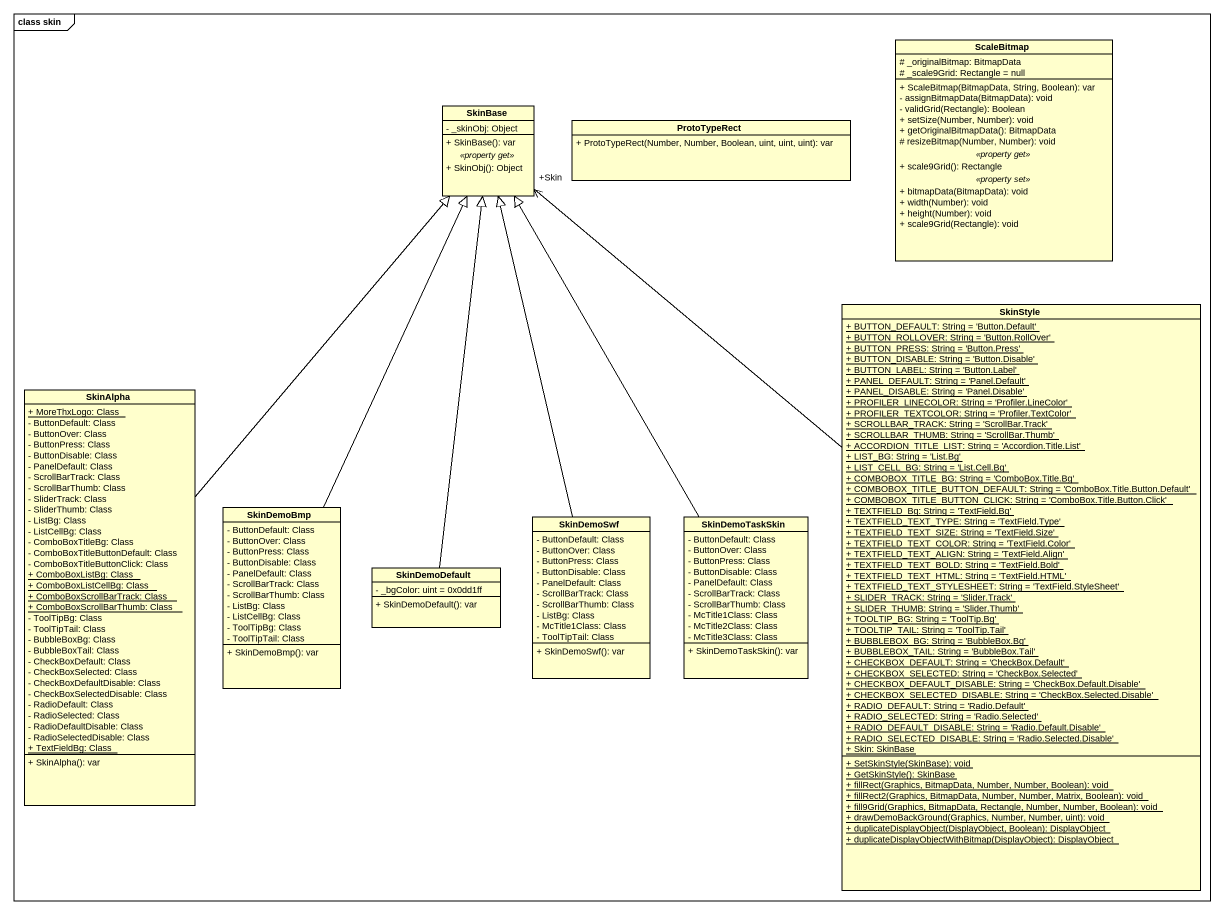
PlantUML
@startuml
mainframe class skin
hide circle
hide empty members
skinparam classAttributeIconSize 0
class ScaleBitmap {
  # _originalBitmap: BitmapData
  # _scale9Grid: Rectangle = null
  --
  + ScaleBitmap(BitmapData, String, Boolean): var
  - assignBitmapData(BitmapData): void
  - validGrid(Rectangle): Boolean
  + setSize(Number, Number): void
  + getOriginalBitmapData(): BitmapData
  # resizeBitmap(Number, Number): void
  .. <<property get>> ..
  + scale9Grid(): Rectangle
  .. <<property set>> ..
  + bitmapData(BitmapData): void
  + width(Number): void
  + height(Number): void
  + scale9Grid(Rectangle): void
}
class SkinBase {
  - _skinObj: Object
  --
  + SkinBase(): var
  .. <<property get>> ..
  + SkinObj(): Object
}
class ProtoTypeRect {
  + ProtoTypeRect(Number, Number, Boolean, uint, uint, uint): var
}
class SkinStyle {
  {static} + BUTTON_DEFAULT: String = 'Button.Default'
  {static} + BUTTON_ROLLOVER: String = 'Button.RollOver'
  {static} + BUTTON_PRESS: String = 'Button.Press'
  {static} + BUTTON_DISABLE: String = 'Button.Disable'
  {static} + BUTTON_LABEL: String = 'Button.Label'
  {static} + PANEL_DEFAULT: String = 'Panel.Default'
  {static} + PANEL_DISABLE: String = 'Panel.Disable'
  {static} + PROFILER_LINECOLOR: String = 'Profiler.LineColor'
  {static} + PROFILER_TEXTCOLOR: String = 'Profiler.TextColor'
  {static} + SCROLLBAR_TRACK: String = 'ScrollBar.Track'
  {static} + SCROLLBAR_THUMB: String = 'ScrollBar.Thumb'
  {static} + ACCORDION_TITLE_LIST: String = 'Accordion.Title.List'
  {static} + LIST_BG: String = 'List.Bg'
  {static} + LIST_CELL_BG: String = 'List.Cell.Bg'
  {static} + COMBOBOX_TITLE_BG: String = 'ComboBox.Title.Bg'
  {static} + COMBOBOX_TITLE_BUTTON_DEFAULT: String = 'ComboBox.Title.Button.Default'
  {static} + COMBOBOX_TITLE_BUTTON_CLICK: String = 'ComboBox.Title.Button.Click'
  {static} + TEXTFIELD_Bg: String = 'TextField.Bg'
  {static} + TEXTFIELD_TEXT_TYPE: String = 'TextField.Type'
  {static} + TEXTFIELD_TEXT_SIZE: String = 'TextField.Size'
  {static} + TEXTFIELD_TEXT_COLOR: String = 'TextField.Color'
  {static} + TEXTFIELD_TEXT_ALIGN: String = 'TextField.Align'
  {static} + TEXTFIELD_TEXT_BOLD: String = 'TextField.Bold'
  {static} + TEXTFIELD_TEXT_HTML: String = 'TextField.HTML'
  {static} + TEXTFIELD_TEXT_STYLESHEET: String = 'TextField.StyleSheet'
  {static} + SLIDER_TRACK: String = 'Slider.Track'
  {static} + SLIDER_THUMB: String = 'Slider.Thumb'
  {static} + TOOLTIP_BG: String = 'ToolTip.Bg'
  {static} + TOOLTIP_TAIL: String = 'ToolTip.Tail'
  {static} + BUBBLEBOX_BG: String = 'BubbleBox.Bg'
  {static} + BUBBLEBOX_TAIL: String = 'BubbleBox.Tail'
  {static} + CHECKBOX_DEFAULT: String = 'CheckBox.Default'
  {static} + CHECKBOX_SELECTED: String = 'CheckBox.Selected'
  {static} + CHECKBOX_DEFAULT_DISABLE: String = 'CheckBox.Default.Disable'
  {static} + CHECKBOX_SELECTED_DISABLE: String = 'CheckBox.Selected.Disable'
  {static} + RADIO_DEFAULT: String = 'Radio.Default'
  {static} + RADIO_SELECTED: String = 'Radio.Selected'
  {static} + RADIO_DEFAULT_DISABLE: String = 'Radio.Default.Disable'
  {static} + RADIO_SELECTED_DISABLE: String = 'Radio.Selected.Disable'
  {static} + Skin: SkinBase
  {static} + SetSkinStyle(SkinBase): void
  {static} + GetSkinStyle(): SkinBase
  {static} + fillRect(Graphics, BitmapData, Number, Number, Boolean): void
  {static} + fillRect2(Graphics, BitmapData, Number, Number, Matrix, Boolean): void
  {static} + fill9Grid(Graphics, BitmapData, Rectangle, Number, Number, Boolean): void
  {static} + drawDemoBackGround(Graphics, Number, Number, uint): void
  {static} + duplicateDisplayObject(DisplayObject, Boolean): DisplayObject
  {static} + duplicateDisplayObjectWithBitmap(DisplayObject): DisplayObject
}
class SkinAlpha {
  {static} + MoreThxLogo: Class
  - ButtonDefault: Class
  - ButtonOver: Class
  - ButtonPress: Class
  - ButtonDisable: Class
  - PanelDefault: Class
  - ScrollBarTrack: Class
  - ScrollBarThumb: Class
  - SliderTrack: Class
  - SliderThumb: Class
  - ListBg: Class
  - ListCellBg: Class
  - ComboBoxTitleBg: Class
  - ComboBoxTitleButtonDefault: Class
  - ComboBoxTitleButtonClick: Class
  {static} + ComboBoxListBg: Class
  {static} + ComboBoxListCellBg: Class
  {static} + ComboBoxScrollBarTrack: Class
  {static} + ComboBoxScrollBarThumb: Class
  - ToolTipBg: Class
  - ToolTipTail: Class
  - BubbleBoxBg: Class
  - BubbleBoxTail: Class
  - CheckBoxDefault: Class
  - CheckBoxSelected: Class
  - CheckBoxDefaultDisable: Class
  - CheckBoxSelectedDisable: Class
  - RadioDefault: Class
  - RadioSelected: Class
  - RadioDefaultDisable: Class
  - RadioSelectedDisable: Class
  {static} + TextFieldBg: Class
  + SkinAlpha(): var
}
class SkinDemoBmp {
  - ButtonDefault: Class
  - ButtonOver: Class
  - ButtonPress: Class
  - ButtonDisable: Class
  - PanelDefault: Class
  - ScrollBarTrack: Class
  - ScrollBarThumb: Class
  - ListBg: Class
  - ListCellBg: Class
  - ToolTipBg: Class
  - ToolTipTail: Class
  + SkinDemoBmp(): var
}
class SkinDemoSwf {
  - ButtonDefault: Class
  - ButtonOver: Class
  - ButtonPress: Class
  - ButtonDisable: Class
  - PanelDefault: Class
  - ScrollBarTrack: Class
  - ScrollBarThumb: Class
  - ListBg: Class
  - McTitle1Class: Class
  - ToolTipTail: Class
  + SkinDemoSwf(): var
}
class SkinDemoTaskSkin {
  - ButtonDefault: Class
  - ButtonOver: Class
  - ButtonPress: Class
  - ButtonDisable: Class
  - PanelDefault: Class
  - ScrollBarTrack: Class
  - ScrollBarThumb: Class
  - McTitle1Class: Class
  - McTitle2Class: Class
  - McTitle3Class: Class
  + SkinDemoTaskSkin(): var
}
class SkinDemoDefault {
  - _bgColor: uint = 0x0dd1ff
  + SkinDemoDefault(): var
}
SkinStyle -up-> "+Skin" SkinBase
SkinAlpha -up-|> SkinBase
SkinDemoBmp -up-|> SkinBase
SkinDemoSwf -up-|> SkinBase
SkinDemoTaskSkin -up-|> SkinBase
SkinDemoDefault -up-|> SkinBase
@enduml
